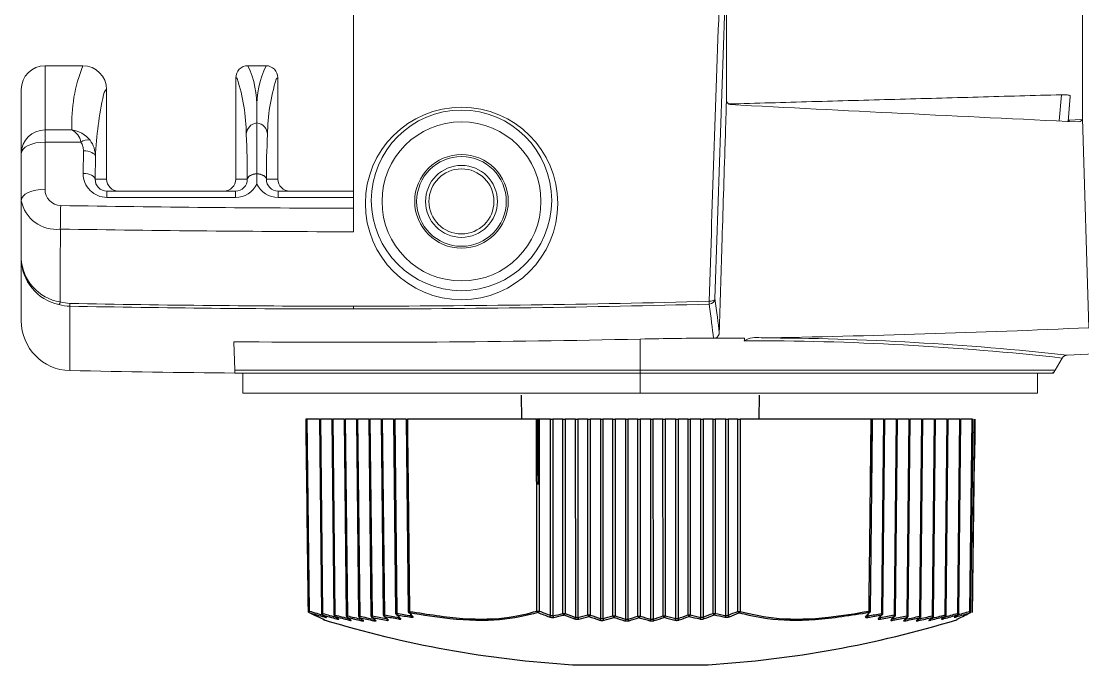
# Model space of a CAD drawing. Extents: x 9.3 to 87, y 1.1 to 68.8.
# Drawn here: x 56.185 to 58.856, y 23.04 to 24.658 of the extents above; entities that cross this region are included whole.
import ezdxf

# ---------------------------------------------------------------- set-up
doc = ezdxf.new("R2010")
doc.units = 0
doc.header["$MEASUREMENT"] = 0
doc.linetypes.add('SLD-Solid', pattern=[0])
doc.layers.add('OBJECT', color=7, linetype='CONTINUOUS')

msp = doc.modelspace()

# ---------------------------------------------------------------- linework, layer by layer
at = {"layer": 'OBJECT', "linetype": 'SLD-Solid', "lineweight": 15}
for p, q in [((57.0206, 24.7194), (57.0206, 24.1865)), ((56.2446, 24.5458), (56.3396, 24.5458)), ((56.2446, 24.5458), (56.3396, 24.5458)), ((56.2446, 24.3844), (56.2446, 24.5458)), ((56.7547, 24.5458), (56.8006, 24.5458)), ((56.7547, 24.5458), (56.8006, 24.5458)), ((56.7246, 24.2608), (56.7246, 24.5158)), ((56.7246, 24.2608), (56.7246, 24.5158)), ((56.8306, 24.5158), (56.8306, 24.2608)), ((56.8306, 24.5158), (56.8306, 24.2608)), ((56.1846, 24.4858), (56.1846, 24.3256)), ((56.3996, 24.4858), (56.3996, 24.2608)), ((56.3996, 24.4858), (56.3996, 24.2608)), ((58.7964, 24.4069), (58.8023, 24.4729)), ((58.8246, 24.4695), (58.819, 24.4059)), ((58.819, 24.4059), (58.8246, 24.4687)), ((58.8246, 24.4695), (58.8246, 24.4687)), ((58.8193, 24.4094), (58.8543, 24.4106)), ((58.8218, 24.4095), (58.8215, 24.4057)), ((58.8713, 23.8871), (58.8554, 24.4133)), ((56.2446, 24.3844), (56.2446, 24.3537)), ((56.3119, 24.3844), (56.2446, 24.3844)), ((56.2446, 24.2354), (56.2446, 24.3537)), ((56.2446, 24.3537), (56.3347, 24.3537)), ((56.1846, 24.3256), (56.1846, 24.2073)), ((56.3413, 24.3319), (56.3407, 24.2749)), ((56.3707, 24.2608), (56.3713, 24.3178)), ((56.3996, 24.2608), (56.3707, 24.2608)), ((56.7536, 24.2608), (56.7246, 24.2608)), ((56.8306, 24.2608), (56.8017, 24.2608)), ((56.7241, 24.2308), (56.4002, 24.2308)), ((56.4002, 24.2149), (56.4002, 24.2308)), ((56.7241, 24.2149), (56.7241, 24.2308)), ((57.0206, 24.2308), (56.8312, 24.2308)), ((56.8312, 24.2149), (56.8312, 24.2308)), ((56.4002, 24.2149), (56.7241, 24.2149)), ((56.8312, 24.2149), (57.0206, 24.2149)), ((57.0206, 24.1865), (57.0206, 24.17)), ((56.1846, 24.0609), (56.1846, 23.9044)), ((56.307, 23.7794), (56.307, 23.9414)), ((57.7426, 23.8587), (57.7426, 23.7803)), ((57.9275, 23.861), (58.0051, 23.861)), ((56.7199, 23.8521), (56.7224, 23.7803)), ((58.8046, 23.8109), (58.787, 23.7803)), ((56.7224, 23.7803), (57.7426, 23.7803)), ((57.7426, 23.7803), (58.787, 23.7803)), ((57.7426, 23.7803), (57.7426, 23.7728)), ((58.787, 23.7803), (58.7826, 23.7728)), ((57.7426, 23.7728), (56.7226, 23.7728)), ((56.7426, 23.7728), (56.7426, 23.7228)), ((58.774, 23.7728), (57.7426, 23.7728)), ((57.7426, 23.7728), (57.7426, 23.7228)), ((58.7426, 23.7228), (58.7426, 23.7728)), ((58.7826, 23.7728), (58.774, 23.7728)), ((56.7426, 23.7228), (57.7426, 23.7228)), ((57.7426, 23.7228), (58.7426, 23.7228))]:
    msp.add_line(p, q, dxfattribs=at)
at = {"layer": 'OBJECT'}
for p, q in [((57.4427, 23.7176), (57.4437, 23.6576)), ((58.0416, 23.6576), (58.0427, 23.7176)), ((56.9029, 23.6576), (56.9006, 23.6576)), ((56.9029, 23.6576), (56.9034, 23.6576)), ((56.9034, 23.6576), (56.9093, 23.1748)), ((56.935, 23.6576), (56.9034, 23.6576)), ((56.935, 23.6576), (56.9402, 23.1687)), ((56.935, 23.6576), (56.9378, 23.6576)), ((56.9378, 23.6576), (56.9431, 23.1687)), ((56.9661, 23.6576), (56.9378, 23.6576)), ((56.9661, 23.6576), (56.9714, 23.165)), ((56.9661, 23.6576), (56.969, 23.6576)), ((56.969, 23.6576), (56.9742, 23.165)), ((56.9972, 23.6576), (56.969, 23.6576)), ((56.9972, 23.6576), (57.0025, 23.1627)), ((56.9972, 23.6576), (57.0001, 23.6576)), ((57.0001, 23.6576), (57.0054, 23.1628)), ((57.0283, 23.6576), (57.0001, 23.6576)), ((57.0283, 23.6576), (57.0336, 23.1621)), ((57.0283, 23.6576), (57.0312, 23.6576)), ((57.0312, 23.6576), (57.0365, 23.1621)), ((57.0595, 23.6576), (57.0312, 23.6576)), ((57.0595, 23.6576), (57.0647, 23.1629)), ((57.0595, 23.6576), (57.0623, 23.6576)), ((57.0623, 23.6576), (57.0676, 23.1629)), ((57.0906, 23.6576), (57.0623, 23.6576)), ((57.0906, 23.6576), (57.0958, 23.1652)), ((57.0906, 23.6576), (57.0934, 23.6576)), ((57.0934, 23.6576), (57.0987, 23.1652)), ((57.1217, 23.6576), (57.0934, 23.6576)), ((57.1217, 23.6576), (57.1269, 23.1691)), ((57.1217, 23.6576), (57.1246, 23.6576)), ((57.1246, 23.6576), (57.1298, 23.1691)), ((57.1528, 23.6576), (57.1246, 23.6576)), ((57.153, 23.6576), (57.1584, 23.1741)), ((57.4817, 23.6576), (57.1566, 23.6576)), ((57.4817, 23.6576), (57.4827, 23.6576)), ((57.4874, 23.6576), (57.4827, 23.6576)), ((57.4874, 23.6576), (57.4878, 23.6576)), ((57.4878, 23.6576), (57.4884, 23.1748)), ((57.5169, 23.6576), (57.4878, 23.6576)), ((57.517, 23.1638), (57.5169, 23.6576)), ((57.5169, 23.6576), (57.5225, 23.6576)), ((57.5225, 23.6576), (57.5226, 23.1629)), ((57.5477, 23.6576), (57.5225, 23.6576)), ((57.5478, 23.1687), (57.5477, 23.6576)), ((57.5477, 23.6576), (57.5533, 23.6576)), ((57.5533, 23.6576), (57.5534, 23.1687)), ((57.5799, 23.6576), (57.5533, 23.6576)), ((57.58, 23.1591), (57.5799, 23.6576)), ((57.5799, 23.6576), (57.5855, 23.6576)), ((57.5855, 23.6576), (57.5856, 23.1585)), ((57.6107, 23.6576), (57.5855, 23.6576)), ((57.6108, 23.165), (57.6107, 23.6576)), ((57.6107, 23.6576), (57.6163, 23.6576)), ((57.6163, 23.6576), (57.6164, 23.165)), ((57.6429, 23.6576), (57.6163, 23.6576)), ((57.643, 23.156), (57.6429, 23.6576)), ((57.6429, 23.6576), (57.6485, 23.6576)), ((57.6485, 23.6576), (57.6486, 23.1557)), ((57.6737, 23.6576), (57.6485, 23.6576)), ((57.6738, 23.1628), (57.6737, 23.6576)), ((57.6737, 23.6576), (57.6793, 23.6576)), ((57.6793, 23.6576), (57.6794, 23.1628)), ((57.7059, 23.6576), (57.6793, 23.6576)), ((57.706, 23.1545), (57.7059, 23.6576)), ((57.7059, 23.6576), (57.7115, 23.6576)), ((57.7115, 23.6576), (57.7116, 23.1544)), ((57.7367, 23.6576), (57.7115, 23.6576)), ((57.7368, 23.1621), (57.7367, 23.6576)), ((57.7367, 23.6576), (57.7423, 23.6576)), ((57.7423, 23.6576), (57.7424, 23.1621)), ((57.7689, 23.6576), (57.7423, 23.6576)), ((57.769, 23.1544), (57.7689, 23.6576)), ((57.7689, 23.6576), (57.7745, 23.6576)), ((57.7745, 23.6576), (57.7746, 23.1546)), ((57.7997, 23.6576), (57.7745, 23.6576)), ((57.7998, 23.1629), (57.7997, 23.6576)), ((57.7997, 23.6576), (57.8053, 23.6576)), ((57.8053, 23.6576), (57.8054, 23.1629)), ((57.8319, 23.6576), (57.8053, 23.6576)), ((57.832, 23.1559), (57.8319, 23.6576)), ((57.8319, 23.6576), (57.8375, 23.6576)), ((57.8375, 23.6576), (57.8376, 23.1563)), ((57.8627, 23.6576), (57.8375, 23.6576)), ((57.8628, 23.1652), (57.8627, 23.6576)), ((57.8627, 23.6576), (57.8683, 23.6576)), ((57.8683, 23.6576), (57.8684, 23.1652)), ((57.8949, 23.6576), (57.8683, 23.6576)), ((57.895, 23.1588), (57.8949, 23.6576)), ((57.8949, 23.6576), (57.9005, 23.6576)), ((57.9005, 23.6576), (57.9006, 23.1596)), ((57.9257, 23.6576), (57.9005, 23.6576)), ((57.9258, 23.1691), (57.9257, 23.6576)), ((57.9257, 23.6576), (57.9313, 23.6576)), ((57.9313, 23.6576), (57.9314, 23.1691)), ((57.9579, 23.6576), (57.9313, 23.6576)), ((57.958, 23.1634), (57.9579, 23.6576)), ((57.9579, 23.6576), (57.9635, 23.6576)), ((57.9635, 23.6576), (57.9636, 23.1644)), ((57.9881, 23.6576), (57.9635, 23.6576)), ((57.9877, 23.1741), (57.9881, 23.6576)), ((58.3235, 23.6576), (57.9942, 23.6576)), ((58.3235, 23.6576), (58.3248, 23.6576)), ((58.3272, 23.6576), (58.3248, 23.6576)), ((58.3553, 23.6576), (58.3272, 23.6576)), ((58.3501, 23.1687), (58.3553, 23.6576)), ((58.3531, 23.1687), (58.3583, 23.6576)), ((58.3553, 23.6576), (58.3583, 23.6576)), ((58.3871, 23.6576), (58.3583, 23.6576)), ((58.382, 23.165), (58.3871, 23.6576)), ((58.385, 23.165), (58.3901, 23.6576)), ((58.3871, 23.6576), (58.3901, 23.6576)), ((58.419, 23.6576), (58.3901, 23.6576)), ((58.4138, 23.1628), (58.419, 23.6576)), ((58.4168, 23.1627), (58.422, 23.6576)), ((58.419, 23.6576), (58.422, 23.6576)), ((58.4509, 23.6576), (58.422, 23.6576)), ((58.4457, 23.1621), (58.4509, 23.6576)), ((58.4487, 23.1621), (58.4539, 23.6576)), ((58.4509, 23.6576), (58.4539, 23.6576)), ((58.4828, 23.6576), (58.4539, 23.6576)), ((58.4776, 23.1629), (58.4828, 23.6576)), ((58.4806, 23.1629), (58.4858, 23.6576)), ((58.4828, 23.6576), (58.4858, 23.6576)), ((58.5147, 23.6576), (58.4858, 23.6576)), ((58.5095, 23.1652), (58.5147, 23.6576)), ((58.5125, 23.1652), (58.5177, 23.6576)), ((58.5147, 23.6576), (58.5177, 23.6576)), ((58.5465, 23.6576), (58.5177, 23.6576)), ((58.5414, 23.1691), (58.5465, 23.6576)), ((58.5444, 23.1691), (58.5495, 23.6576)), ((58.5465, 23.6576), (58.5495, 23.6576)), ((58.5777, 23.6576), (58.5495, 23.6576)), ((58.5718, 23.1741), (58.5777, 23.6576)), ((58.5748, 23.1741), (58.5807, 23.6576)), ((58.5845, 23.6576), (58.5848, 23.6576)), ((58.322, 23.1748), (58.3261, 23.5613)), ((58.579, 23.1748), (58.5837, 23.5588)), ((56.9092, 23.1711), (56.9087, 23.1712)), ((57.165, 23.1634), (57.165, 23.1666)), ((58.3154, 23.167), (58.3154, 23.1629)), ((58.3472, 23.1618), (58.3472, 23.1585)), ((58.572, 23.1703), (58.5726, 23.1705)), ((57.1029, 23.1559), (57.1029, 23.1577)), ((57.134, 23.1588), (57.1339, 23.1614)), ((58.3791, 23.1582), (58.379, 23.1557)), ((58.4109, 23.1562), (58.4109, 23.1544)), ((57.5719, 23.0399), (57.9135, 23.0399)), ((57.5729, 23.0399), (57.9125, 23.0399))]:
    msp.add_line(p, q, dxfattribs=at)
at = {"layer": 'OBJECT', "linetype": 'SLD-Solid', "lineweight": 15, "flags": 128}
for points in [[(56.1846, 24.3256), (56.1858, 24.3311), (56.1892, 24.3363), (56.1948, 24.3412), (56.2022, 24.3455), (56.2113, 24.349), (56.2217, 24.3516), (56.2329, 24.3532), (56.2446, 24.3537)], [(56.3413, 24.3319), (56.3471, 24.3316), (56.3526, 24.3308), (56.3578, 24.3294), (56.3623, 24.3277), (56.3661, 24.3256), (56.3689, 24.3231), (56.3706, 24.3205), (56.3713, 24.3178)], [(56.3407, 24.2749), (56.3465, 24.2746), (56.3521, 24.2737), (56.3573, 24.2724), (56.3618, 24.2707), (56.3655, 24.2685), (56.3683, 24.2661), (56.3701, 24.2635), (56.3707, 24.2608)], [(56.7536, 24.2608), (56.7541, 24.2632), (56.7554, 24.2655), (56.7576, 24.2677), (56.7605, 24.2697), (56.7641, 24.2714), (56.7682, 24.2729), (56.7728, 24.2739), (56.7776, 24.2747)], [(56.7536, 24.2604), (56.7541, 24.2627), (56.7555, 24.265), (56.7576, 24.2672), (56.7605, 24.2691), (56.7641, 24.2708), (56.7682, 24.2721), (56.7728, 24.2732), (56.7776, 24.2738)], [(56.7776, 24.2747), (56.7825, 24.2739), (56.7871, 24.2729), (56.7912, 24.2714), (56.7948, 24.2697), (56.7977, 24.2677), (56.7999, 24.2655), (56.8012, 24.2632), (56.8017, 24.2608)], [(56.7776, 24.2738), (56.7825, 24.2732), (56.7871, 24.2721), (56.7912, 24.2708), (56.7947, 24.2691), (56.7977, 24.2672), (56.7998, 24.265), (56.8012, 24.2627), (56.8017, 24.2604)], [(56.1846, 24.2073), (56.1858, 24.2128), (56.1892, 24.2181), (56.1948, 24.2229), (56.2022, 24.2272), (56.2113, 24.2307), (56.2217, 24.2333), (56.2329, 24.2349), (56.2446, 24.2354)], [(57.9305, 23.9604), (57.9301, 23.959), (57.9291, 23.9577), (57.9277, 23.9565), (57.9259, 23.9555), (57.9237, 23.9546), (57.9212, 23.954), (57.9185, 23.9537), (57.9157, 23.9536)], [(56.7226, 23.7728), (56.7226, 23.773), (56.7226, 23.7737), (56.7226, 23.7748), (56.7225, 23.7763), (56.7225, 23.7781), (56.7224, 23.7803)]]:
    msp.add_lwpolyline(points, dxfattribs=at)
at = {"layer": 'OBJECT', "flags": 128}
for points in [[(57.1566, 23.6576), (57.1567, 23.6496), (57.157, 23.6176), (57.1585, 23.4896), (57.1619, 23.1741)], [(57.4824, 23.1748), (57.4824, 23.1828), (57.4824, 23.2148), (57.4822, 23.3428), (57.4817, 23.6576)], [(57.9942, 23.6576), (57.9942, 23.6496), (57.9942, 23.6176), (57.9941, 23.4896), (57.9937, 23.1741)], [(58.3183, 23.1748), (58.3184, 23.1828), (58.3187, 23.2148), (58.3201, 23.3428), (58.3235, 23.6576)], [(58.5786, 23.1748), (58.5787, 23.1828), (58.5791, 23.2148), (58.5806, 23.3428), (58.5845, 23.6576)], [(56.9421, 23.1654), (56.9425, 23.1652), (56.943, 23.165)], [(58.5427, 23.1659), (58.5422, 23.1656), (58.5416, 23.1654)], [(58.579, 23.1748), (58.579, 23.1748), (58.5789, 23.1748), (58.5786, 23.1748)], [(56.9518, 23.1595), (56.9521, 23.1593), (56.9526, 23.1591)], [(56.9828, 23.1552), (56.9833, 23.1549), (56.9838, 23.1547)], [(58.5339, 23.16), (58.5335, 23.1598), (58.5329, 23.1596)]]:
    msp.add_lwpolyline(points, dxfattribs=at)
at = {"layer": 'OBJECT', "linetype": 'SLD-Solid', "lineweight": 15}
for centre, radius in [((57.2927, 24.1996), 0.242), ((57.2926, 24.2073), 0.227), ((57.2926, 24.2048), 0.2), ((57.2926, 24.2048), 0.1177), ((57.2926, 24.2048), 0.1128), ((57.2926, 24.2048), 0.0905), ((57.2926, 24.2048), 0.0818)]:
    msp.add_circle(centre, radius, dxfattribs=at)
for centre, radius, start, end in [((379.4319, 13.3658), 321.6759, 177.97279, 178.112582), ((379.7266, 13.3389), 321.9859, 177.97181, 178.110831), ((56.2446, 24.4858), 0.06, 90, 180), ((56.2446, 24.4858), 0.06, 90, 180), ((56.7094, 24.3992), 0.3977, 158.3804, 182.1453), ((56.3396, 24.4858), 0.06, 0.0051, 90.0036), ((56.3396, 24.4858), 0.06, 0.0051, 90.0036), ((56.7546, 24.5158), 0.03, 89.9945, 179.9965), ((56.5472, 24.445), 0.2306, 357.6953, 25.9098), ((57.0081, 24.445), 0.2306, 154.0902, 182.3047), ((56.8006, 24.5158), 0.03, 0.0053, 90.0037), ((56.2996, 24.3714), 0.4513, 0.1686, 18.3598), ((57.2973, 24.3664), 0.493, 162.8316, 179.265), ((57.3326, 24.2699), 0.9626, 167.8323, 177.1478), ((57.9708, 24.4594), 0.0114, 186.7159, 260.4495), ((56.7807, 24.3724), 0.0298, 95.8286, 179.3311), ((56.7746, 24.3724), 0.0298, 0.6689, 84.1714), ((58.8456, 24.4144), 0.00983, 271.7685, 353.3563), ((56.244, 24.3249), 0.0594, 89.4218, 179.4101), ((56.305, 24.3188), 0.0659, 36.8154, 83.9458), ((56.2954, 24.3483), 0.0396, 7.8288, 65.3191), ((54.3613, 24.26), 2.3922, 0.0188, 2.7018), ((58.9836, 24.265), 2.1819, 177.169, 180.1107), ((56.3509, 24.3324), 0.0268, 75.0998, 127.259), ((56.4001, 24.2742), 0.0594, 179.3843, 270.09), ((56.4001, 24.2601), 0.0294, 178.7592, 270.1938), ((56.4296, 24.2608), 0.03, 180.0044, 270.004), ((56.4296, 24.2608), 0.03, 180.0044, 270.004), ((56.6946, 24.2608), 0.03, 269.996, 359.9956), ((56.6946, 24.2608), 0.03, 269.996, 359.9956), ((56.7242, 24.2601), 0.0294, 269.8028, 0.4754), ((56.8311, 24.2601), 0.0294, 179.5251, 270.1966), ((56.8606, 24.2608), 0.03, 180.0044, 270.004), ((56.8606, 24.2608), 0.03, 180.0044, 270.004), ((56.2852, 24.2349), 0.0406, 179.1891, 268.3279), ((56.7242, 24.2742), 0.0594, 269.9055, 334.2276), ((56.8311, 24.2742), 0.0594, 205.7724, 270.0945), ((56.273, 24.2245), 0.09, 191.0556, 276.4258), ((62.691, 24.0622), 6.4084, 178.81863, 179.3484), ((57.0317, 58.0706), 34.2988, 272.98344, 278.52454), ((57.1628, 79.4871), 55.359, 269.08946, 269.85288), ((56.3047, 24.0628), 0.1201, 180.919, 257.9328), ((56.3011, 24.0671), 0.1166, 183.0557, 261.0394), ((56.2643, 23.9574), 0.0194, 321.8626, 343.5571), ((56.6525, 23.9415), 0.3455, 178.8699, 180.0186), ((57.5971, 23.9418), 0.5765, 180.0395, 180.7322), ((59.4602, 23.9948), 1.545, 181.5291, 181.7884), ((57.9156, 23.9616), 0.015, 271.306, 355.7039), ((56.3096, 23.9044), 0.125, 180, 268.7894), ((56.3096, 23.9044), 0.125, 180, 268.7894), ((57.9255, 23.8752), 0.0158, 296.3252, 0.102), ((58.0346, 23.8024), 0.0603, 78.6356, 120.2268), ((58.0245, 16.5819), 7.2797, 83.75105, 89.8268), ((58.0154, 16.7039), 7.1507, 83.66299, 90.08937), ((58.8176, 23.8034), 0.015, 92.9816, 149.9993), ((57.0316, 58.0708), 34.299, 268.78941, 269.48379), ((57.0316, 58.0708), 34.299, 268.78941, 269.48379), ((58.774, 23.7878), 0.015, 270, 330)]:
    msp.add_arc(centre, radius, start, end, dxfattribs=at)
at = {"layer": 'OBJECT'}
for centre, radius, start, end in [((56.9104, 23.1749), 0.004, 180.6959, 244.6699), ((56.9073, 23.2891), 0.1143, 269.5564, 270.9945), ((56.9135, 23.1728), 0.00469, 155.0445, 202.3496), ((57.6305, 25.5775), 2.5122, 253.3153, 254.217), ((57.6294, 25.5773), 2.5081, 253.3152, 254.2171), ((56.9442, 23.1688), 0.004, 180.6123, 237.4396), ((56.9414, 23.2518), 0.0831, 269.1635, 271.1413), ((56.9475, 23.1668), 0.00487, 156.6381, 202.2577), ((57.1005, 23.4115), 0.2926, 237.4285, 239.6329), ((57.6176, 25.5759), 2.5036, 254.3686, 255.2069), ((57.6179, 25.5808), 2.5047, 254.3695, 255.2062), ((56.9498, 23.1615), 0.00306, 160.8989, 209.6788), ((56.9754, 23.165), 0.004, 180.6123, 234.958), ((56.9726, 23.248), 0.083, 269.1628, 271.142), ((56.9789, 23.1631), 0.00504, 158.1294, 202.1551), ((57.6043, 25.5764), 2.4924, 255.3579, 256.1948), ((57.0065, 23.1628), 0.004, 180.6123, 232.6112), ((57.0037, 23.2474), 0.0846, 269.1872, 271.1292), ((57.0103, 23.1609), 0.00522, 159.5757, 202.0856), ((57.5913, 25.5744), 2.4818, 256.3446, 257.1813), ((57.0376, 23.1621), 0.004, 180.6123, 230.3922), ((57.0348, 23.2467), 0.0846, 269.1872, 271.1292), ((57.0416, 23.1603), 0.0054, 160.9916, 202.0453), ((57.5783, 25.5723), 2.4704, 257.3308, 258.168), ((57.0687, 23.1629), 0.004, 180.6123, 228.2934), ((57.0659, 23.2445), 0.0817, 269.1522, 271.1643), ((57.3385, 23.4698), 0.4112, 228.2823, 230.0525), ((57.0729, 23.1612), 0.00558, 162.3871, 202.0351), ((57.5641, 25.5637), 2.4516, 258.3168, 259.1572), ((57.0998, 23.1653), 0.004, 180.6123, 226.3075), ((57.097, 23.2483), 0.0831, 269.1635, 271.1413), ((57.4067, 23.4903), 0.4497, 226.2979, 227.9701), ((57.0995, 23.165), 0.00355, 226.4503, 259.8751), ((57.1042, 23.1636), 0.00576, 163.7374, 202.065), ((57.5535, 25.5742), 2.4516, 259.3078, 260.1453), ((57.1309, 23.1692), 0.004, 180.6123, 224.4268), ((57.1281, 23.2537), 0.0846, 269.1872, 271.1292), ((57.4778, 23.5128), 0.4911, 224.4164, 225.9989), ((57.1306, 23.1688), 0.00353, 224.5485, 260.9992), ((57.1355, 23.1676), 0.00595, 165.0715, 202.1066), ((57.5395, 25.5656), 2.4313, 260.2981, 261.14), ((57.4832, 23.5114), 0.4944, 224.4203, 225.9944), ((57.5399, 25.5629), 2.4324, 260.2977, 261.1404), ((57.1624, 23.1741), 0.004, 180.637, 222.7083), ((57.1598, 23.3029), 0.1288, 269.3682, 270.9448), ((57.5619, 23.5464), 0.549, 222.7091, 223.2679), ((57.162, 23.1738), 0.00352, 222.9172, 262.0646), ((57.1757, 23.1708), 0.0141, 166.3389, 181.7462), ((57.5556, 23.5339), 0.5361, 222.6976, 224.1319), ((57.1708, 23.1619), 0.00599, 165.9174, 202.8101), ((57.4868, 23.1752), 0.00444, 185.1665, 249.8225), ((57.4854, 23.4091), 0.2343, 269.2637, 270.7363), ((57.4837, 23.1755), 0.00473, 289.0933, 351.3975), ((58.0583, 24.611), 1.5497, 248.2997, 249.4331), ((58.0605, 24.6123), 1.5471, 248.2994, 249.4331), ((57.5123, 23.1644), 0.00468, 289.2977, 352.1917), ((57.2293, 24.4794), 1.3488, 282.5568, 283.656), ((57.5271, 23.1631), 0.00449, 183.3032, 244.2367), ((57.2318, 24.4763), 1.3495, 282.5561, 283.6563), ((57.5506, 23.4441), 0.2754, 269.4171, 270.5829), ((57.5523, 23.1691), 0.00453, 183.9939, 244.436), ((57.5487, 23.1694), 0.0047, 290.1897, 352.1678), ((58.0829, 24.5988), 1.5295, 249.6239, 250.6845), ((58.0863, 24.6037), 1.5308, 249.6253, 250.6835), ((57.2578, 24.4869), 1.3682, 283.8596, 284.9492), ((57.6136, 23.4404), 0.2754, 269.4171, 270.5829), ((57.6153, 23.1654), 0.00456, 184.6441, 245.5908), ((57.6117, 23.1656), 0.00468, 291.2893, 352.8623), ((58.1113, 24.5921), 1.5105, 250.8759, 251.9401), ((57.2876, 24.4891), 1.3814, 285.1496, 286.2353), ((57.6766, 23.4362), 0.2734, 269.4129, 270.5871), ((57.6783, 23.1632), 0.00458, 185.3031, 246.7379), ((57.6748, 23.1633), 0.00466, 292.3956, 353.5667), ((58.137, 24.5822), 1.4914, 252.1316, 253.2018), ((57.3164, 24.4944), 1.3971, 286.4315, 287.512), ((57.7396, 23.4355), 0.2735, 269.4129, 270.5871), ((57.7414, 23.1625), 0.0046, 185.9609, 247.867), ((57.7378, 23.1625), 0.00463, 293.5204, 354.2581), ((58.1632, 24.5731), 1.4725, 253.3933, 254.4701), ((57.3438, 24.5038), 1.4164, 287.707, 288.7803), ((57.8026, 23.4313), 0.2684, 269.4019, 270.5981), ((57.8044, 23.1634), 0.00462, 186.6262, 248.9809), ((57.8008, 23.1633), 0.00461, 294.6526, 354.9506), ((58.1894, 24.5628), 1.4516, 254.6615, 255.7471), ((57.3707, 24.5143), 1.436, 288.9746, 290.0413), ((57.8656, 23.4407), 0.2755, 269.4172, 270.5828), ((57.8674, 23.1658), 0.00465, 187.2968, 250.0933), ((57.8638, 23.1656), 0.00459, 295.8029, 355.6308), ((58.2184, 24.5629), 1.4409, 255.9415, 257.029), ((57.3954, 24.5297), 1.4603, 290.2384, 291.2958), ((57.3974, 24.5289), 1.4635, 290.2389, 291.2956), ((57.9286, 23.4426), 0.2735, 269.4129, 270.5871), ((57.9304, 23.1698), 0.00467, 187.9711, 251.183), ((57.9268, 23.1694), 0.00456, 296.9681, 356.3223), ((58.2435, 24.5531), 1.4229, 257.2267, 258.3238), ((58.2459, 24.5565), 1.4226, 257.2276, 258.3234), ((57.9535, 23.1636), 0.00451, 297.1949, 357.0373), ((57.4203, 24.5439), 1.4826, 291.4949, 292.4992), ((57.9682, 23.165), 0.00465, 187.9484, 252.0837), ((57.4237, 24.5395), 1.482, 291.4946, 292.5008), ((57.9907, 23.4102), 0.2361, 269.2646, 270.7354), ((57.9923, 23.1748), 0.00469, 188.6324, 252.2476), ((57.9893, 23.1745), 0.00445, 290.8199, 354.9379), ((57.9285, 23.4923), 0.5056, 318.8999, 320.542), ((57.9411, 23.4879), 0.493, 318.8884, 319.8209), ((57.9199, 25.6087), 2.4812, 279.1657, 279.9815), ((58.309, 23.1613), 0.00658, 340.6742, 14.105), ((57.9202, 25.6116), 2.4804, 279.1663, 279.9811), ((58.3012, 23.1708), 0.0176, 0.9625, 13.3688), ((58.3204, 23.3039), 0.1291, 269.0551, 270.6672), ((58.3183, 23.1746), 0.00359, 278.2411, 320.2511), ((58.3179, 23.1749), 0.004, 320.5287, 359.3784), ((58.0094, 23.4651), 0.454, 316.9777, 318.6152), ((58.0116, 23.4696), 0.4551, 316.9813, 318.6125), ((57.908, 25.6164), 2.4968, 280.1321, 280.9442), ((58.3438, 23.1671), 0.00654, 341.38, 14.9256), ((58.3494, 23.1685), 0.0036, 279.2972, 318.4129), ((58.3519, 23.2923), 0.1236, 269.1716, 270.5586), ((58.3491, 23.1688), 0.004, 318.6015, 359.3988), ((58.0863, 23.4465), 0.4104, 314.9349, 316.6769), ((57.8969, 25.6144), 2.5055, 281.0939, 281.906), ((58.3759, 23.1632), 0.00634, 341.5019, 16.222), ((58.3813, 23.1648), 0.00362, 280.3564, 316.5278), ((58.3838, 23.2885), 0.1236, 269.1716, 270.5586), ((58.381, 23.165), 0.004, 316.6657, 359.3988), ((58.1572, 23.4257), 0.3694, 312.7507, 314.6144), ((57.8869, 25.6083), 2.5093, 282.0534, 282.8673), ((58.408, 23.1609), 0.00613, 341.6081, 17.5301), ((58.4156, 23.2842), 0.1214, 269.1595, 270.5708), ((58.4128, 23.1628), 0.004, 314.6007, 359.3988), ((57.8746, 25.6127), 2.5229, 283.0142, 283.827), ((58.4401, 23.1601), 0.00593, 341.6663, 18.8844), ((58.4475, 23.2835), 0.1214, 269.1595, 270.5708), ((58.4447, 23.1621), 0.004, 312.3955, 359.3988), ((57.8626, 25.6159), 2.5346, 283.9748, 284.7874), ((58.4722, 23.1609), 0.00573, 341.712, 20.2513), ((58.4794, 23.28), 0.1171, 269.1334, 270.5969), ((58.4766, 23.1629), 0.004, 310.0382, 359.3988), ((57.8499, 25.621), 2.5475, 284.9381, 285.7502), ((57.8484, 25.6231), 2.5536, 284.9385, 285.75), ((58.5044, 23.1632), 0.00554, 341.7239, 21.6547), ((58.5113, 23.2888), 0.1236, 269.1716, 270.5586), ((58.5087, 23.165), 0.00368, 284.5435, 307.4672), ((58.5085, 23.1653), 0.004, 307.5172, 359.3988), ((58.401, 23.3674), 0.2462, 302.4117, 304.8369), ((57.8367, 25.6277), 2.5613, 285.9032, 286.6794), ((57.8374, 25.6219), 2.5593, 285.903, 286.681), ((58.5355, 23.1621), 0.00356, 335.2166, 22.1013), ((58.5365, 23.167), 0.00535, 341.7126, 23.0852), ((58.5432, 23.2905), 0.1214, 269.1593, 270.5709), ((58.5404, 23.1692), 0.004, 304.8209, 359.3988), ((58.5671, 23.172), 0.00516, 341.6415, 24.519), ((58.5737, 23.2513), 0.0772, 268.6379, 270.8564), ((58.5708, 23.1741), 0.004, 296.0201, 359.3089), ((58.575, 23.1749), 0.004, 295.3301, 359.3041), ((58.5751, 23.1744), 0.00356, 296.941, 6.6104), ((57.7427, 25.7725), 2.7379, 253.0889, 266.4243), ((56.9751, 23.1647), 0.00358, 234.8785, 255.6911), ((57.1571, 23.4218), 0.3183, 234.9479, 237.034), ((57.6061, 25.5795), 2.4995, 255.3582, 256.1939), ((56.9816, 23.1571), 0.00365, 157.8429, 208.1804), ((57.0063, 23.1625), 0.0036, 232.667, 256.6556), ((57.2162, 23.4346), 0.347, 232.6023, 234.5748), ((57.593, 25.5777), 2.4891, 256.3449, 257.1805), ((57.0159, 23.1554), 0.00359, 234.1128, 256.6727), ((57.0374, 23.1618), 0.00359, 230.4784, 257.7004), ((57.278, 23.45), 0.3786, 230.3846, 232.2494), ((57.5799, 25.5752), 2.4773, 257.3316, 258.1677), ((57.0456, 23.1527), 0.00526, 160.4402, 202.7735), ((57.047, 23.1541), 0.00358, 231.6186, 257.7128), ((57.0684, 23.1626), 0.00357, 228.389, 258.7943), ((57.3421, 23.4669), 0.4123, 228.2831, 230.051), ((57.5654, 25.5657), 2.4575, 258.3176, 259.1572), ((57.0769, 23.1527), 0.00544, 161.8657, 202.7279), ((57.0781, 23.1543), 0.00358, 229.3833, 258.7551), ((57.4098, 23.4868), 0.45, 226.2961, 227.9693), ((57.5524, 25.5631), 2.444, 259.3058, 260.1471), ((57.1092, 23.156), 0.00356, 227.2732, 259.8453), ((57.1396, 23.1573), 0.00581, 164.5913, 202.753), ((57.1402, 23.1593), 0.00354, 225.3436, 260.9083), ((57.1713, 23.1641), 0.00354, 223.5172, 261.9644), ((57.5754, 23.1597), 0.00466, 290.3863, 352.896), ((57.5901, 23.1588), 0.00451, 183.9616, 245.3932), ((57.2611, 24.4806), 1.3656, 283.8577, 284.951), ((58.1095, 24.5919), 1.5142, 250.8763, 251.9394), ((57.6384, 23.1566), 0.00463, 291.4839, 353.6002), ((57.6531, 23.156), 0.00453, 184.6213, 246.5429), ((57.2898, 24.4872), 1.3834, 285.1495, 286.2352), ((58.1351, 24.5814), 1.4945, 252.1317, 253.2012), ((57.7014, 23.1549), 0.00461, 292.6099, 354.2877), ((57.7161, 23.1548), 0.00456, 185.2779, 247.6758), ((57.3171, 24.4975), 1.4043, 286.4334, 287.5099), ((58.1618, 24.5737), 1.4771, 253.3944, 254.4694), ((57.7644, 23.1548), 0.00459, 293.7396, 354.9734), ((57.7791, 23.1551), 0.00458, 185.9365, 248.7986), ((57.3459, 24.5026), 1.4191, 287.7071, 288.78), ((58.1879, 24.5634), 1.4561, 254.6631, 255.7469), ((57.8274, 23.1562), 0.00456, 294.8686, 355.6688), ((57.8422, 23.1568), 0.0046, 186.606, 249.9039), ((57.3732, 24.5118), 1.4374, 288.9745, 290.0418), ((58.2152, 24.5567), 1.4383, 255.9397, 257.0308), ((57.8904, 23.1591), 0.00454, 296.0249, 356.3517), ((57.9052, 23.1602), 0.00463, 187.2797, 250.9954), ((57.7427, 25.7725), 2.7379, 273.5757, 286.9098), ((58.3089, 23.1636), 0.0036, 278.3078, 319.5453), ((58.3407, 23.1589), 0.00362, 279.3615, 317.2633), ((57.908, 25.6119), 2.4961, 280.1312, 280.9448), ((58.341, 23.1568), 0.00637, 340.7915, 15.3958), ((58.0825, 23.4436), 0.4116, 314.937, 316.6763), ((58.3725, 23.1558), 0.00363, 280.4081, 315.6568), ((57.8966, 25.6119), 2.5069, 281.0933, 281.9062), ((58.1526, 23.4238), 0.372, 312.7566, 314.6103), ((58.4044, 23.1542), 0.00365, 281.4766, 313.3353), ((57.8841, 25.6171), 2.5221, 282.0548, 282.8657), ((58.4052, 23.1525), 0.00597, 340.9683, 18.0487), ((58.4131, 23.1625), 0.00363, 281.3941, 314.5254), ((58.2203, 23.405), 0.3342, 310.4206, 312.4085), ((58.4362, 23.1542), 0.00366, 282.5101, 310.6959), ((57.8733, 25.6146), 2.5288, 283.0145, 283.8265), ((58.4373, 23.1527), 0.00577, 341.0083, 19.4168), ((58.4449, 23.1618), 0.00365, 282.4648, 312.3198), ((58.284, 23.3894), 0.3009, 307.9247, 310.0533), ((58.4681, 23.1556), 0.00367, 283.5209, 308.4714), ((57.8629, 25.6114), 2.5338, 283.9743, 284.7883), ((58.4695, 23.1543), 0.00557, 341.0199, 20.8056), ((58.4768, 23.1627), 0.00367, 283.508, 309.9802), ((58.3444, 23.3765), 0.2711, 305.2564, 307.536), ((58.5, 23.1586), 0.00368, 284.5467, 305.6914), ((58.5019, 23.1575), 0.00509, 340.6186, 20.3157), ((57.5729, 23.0549), 0.015, 266.4243, 270), ((57.9125, 23.0549), 0.015, 270, 273.5757)]:
    msp.add_arc(centre, radius, start, end, dxfattribs=at)
at = {"layer": 'OBJECT', "linetype": 'SLD-Solid', "lineweight": 15}
for centre, major_axis, ratio, start_param, end_param in [((56.7247, 16.5458), (0, 7.97), 0.017455, 6.259706, 6.283251), ((56.8306, 16.5458), (0, 7.97), 0.017455, 6.28312, 6.314178), ((56.3996, 16.5458), (0, 7.94), 0.017455, 6.283053, 6.340406), ((92.5264, 28.0208), (44.0055, 1.9284), 0.075723, 3.805898, 3.837462)]:
    msp.add_ellipse(centre, major_axis=major_axis, ratio=ratio, start_param=start_param, end_param=end_param, dxfattribs=at)
for points, knots in [([(58.8553, 26.1178), (58.8554, 26.0202), (58.8553, 25.9248), (58.8552, 25.7859), (58.8552, 25.7403), (58.8552, 25.6507), (58.8552, 25.6067), (58.8551, 25.4772), (58.8551, 25.3941), (58.8551, 25.2742), (58.8551, 25.2351), (58.8551, 25.1589), (58.8551, 25.1218), (58.8551, 25.0131), (58.8552, 24.9445), (58.8552, 24.8148), (58.8552, 24.7543), (58.8553, 24.586), (58.8554, 24.4909), (58.8554, 24.4133)], [0, 0, 0, 0, 0.125, 0.125, 0.1875, 0.1875, 0.25, 0.25, 0.375, 0.375, 0.4375, 0.4375, 0.5, 0.5, 0.625, 0.625, 0.75, 0.75, 1, 1, 1, 1]), ([(57.9595, 24.458), (57.9595, 24.4966), (57.9595, 24.539), (57.9595, 24.6311), (57.9595, 24.6809), (57.9596, 24.7872), (57.9596, 24.8438), (57.9597, 24.964), (57.9597, 25.0276), (57.9597, 25.1609), (57.9597, 25.2308), (57.9597, 25.3764), (57.9597, 25.4519), (57.9597, 25.6083), (57.9596, 25.6892), (57.9596, 25.8145), (57.9596, 25.8569), (57.9595, 25.9428), (57.9595, 25.9863), (57.9595, 26.0303)], [0, 0, 0, 0, 0.125, 0.125, 0.25, 0.25, 0.375, 0.375, 0.5, 0.5, 0.625, 0.625, 0.75, 0.75, 0.875, 0.875, 0.9375, 0.9375, 1, 1, 1, 1]), ([(58.8023, 24.4729), (58.8049, 24.473), (58.8101, 24.473), (58.8169, 24.4725), (58.8219, 24.4715), (58.8243, 24.4704), (58.8245, 24.4697), (58.8246, 24.4695)], [0, 0, 0, 0, 0.221451, 0.442942, 0.66337, 0.88227, 1, 1, 1, 1]), ([(57.9413, 23.8752), (57.9435, 23.9478), (57.9458, 24.0203), (57.948, 24.0929), (57.9507, 24.1791), (57.9534, 24.2652), (57.9561, 24.3513), (57.9568, 24.3729), (57.9575, 24.3944), (57.9581, 24.4159), (57.9585, 24.4267), (57.9588, 24.4375), (57.9591, 24.4482), (57.9592, 24.4509), (57.9593, 24.4536), (57.9594, 24.4563), (57.9594, 24.4569), (57.9594, 24.4574), (57.9595, 24.458)], [0.02387482, 0.02387482, 0.02387482, 0.02387482, 0.03024555, 0.03024555, 0.03024555, 0.03780694, 0.03780694, 0.03780694, 0.03969728, 0.03969728, 0.03969728, 0.04064246, 0.04064246, 0.04064246, 0.04087875, 0.04087875, 0.04087875, 0.04092889, 0.04092889, 0.04092889, 0.04092889]), ([(56.7776, 24.2747), (56.7776, 24.2911), (56.7776, 24.3063), (56.7776, 24.3344), (56.7776, 24.347), (56.7776, 24.3688), (56.7776, 24.3782), (56.7776, 24.393), (56.7776, 24.3985), (56.7776, 24.402)], [0, 0, 0, 0, 0.25, 0.25, 0.5, 0.5, 0.75, 0.75, 1, 1, 1, 1]), ([(56.3347, 24.3537), (56.337, 24.3505), (56.3386, 24.3469), (56.3408, 24.3395), (56.3413, 24.3357), (56.3413, 24.3319)], [0, 0, 0, 0, 0.5, 0.5, 1, 1, 1, 1]), ([(56.3713, 24.3178), (56.3713, 24.3251), (56.3702, 24.3322), (56.3656, 24.346), (56.3622, 24.3525), (56.3578, 24.3583)], [0, 0, 0, 0, 0.5, 0.5, 1, 1, 1, 1]), ([(56.1846, 24.2073), (56.1846, 24.1751), (56.1846, 24.1429), (56.1846, 24.1108), (56.1846, 24.0942), (56.1846, 24.0775), (56.1846, 24.0609)], [0.001774252, 0.001774252, 0.001774252, 0.001774252, 0.004640259, 0.004640259, 0.004640259, 0.00612036, 0.00612036, 0.00612036, 0.00612036]), ([(56.2829, 23.9519), (56.283, 24.0061), (56.283, 24.0602), (56.2831, 24.1143), (56.2831, 24.1212), (56.2831, 24.1282), (56.2831, 24.1351)], [0.000259417, 0.000259417, 0.000259417, 0.000259417, 0.00508, 0.00508, 0.00508, 0.005698078, 0.005698078, 0.005698078, 0.005698078]), ([(57.9267, 23.861), (57.8963, 23.8609), (57.8657, 23.8607), (57.8044, 23.8599), (57.7736, 23.8594), (57.7426, 23.8587)], [0, 0, 0, 0, 0.5, 0.5, 1, 1, 1, 1]), ([(58.0051, 23.861), (58.0051, 23.861), (58.0051, 23.8609), (58.0051, 23.8609), (58.0048, 23.8588), (58.0045, 23.8567), (58.0042, 23.8546)], [0, 0, 0, 0, 0.0000048399, 0.0000048399, 0.0000048399, 0.0001904321, 0.0001904321, 0.0001904321, 0.0001904321])]:
    msp.add_open_spline(points, degree=3, knots=knots, dxfattribs=at)
for points, degree in [([(58.8023, 24.4729), (57.9647, 24.4497)], 1), ([(56.7776, 24.402), (56.7776, 24.4141), (56.7776, 24.4253), (56.7776, 24.4357)], 3), ([(56.7536, 24.2608), (56.7536, 24.2606), (56.7536, 24.2605), (56.7536, 24.2604)], 3), ([(56.7776, 24.2738), (56.7776, 24.2741), (56.7776, 24.2744), (56.7776, 24.2747)], 3), ([(56.7776, 24.2484), (56.7776, 24.257), (56.7776, 24.2653), (56.7776, 24.2738)], 3), ([(56.8017, 24.2604), (56.8017, 24.2605), (56.8017, 24.2606), (56.8017, 24.2608)], 3), ([(57.0206, 24.1874), (56.7751, 24.188), (56.5295, 24.1904), (56.284, 24.1943)], 3), ([(57.0206, 24.1283), (57.0206, 24.1422), (57.0206, 24.1561), (57.0206, 24.17)], 3), ([(56.307, 23.9414), (56.2977, 23.9416), (56.2885, 23.943), (56.2796, 23.9454)], 3), ([(56.2829, 23.9519), (56.2908, 23.9497), (56.2988, 23.9485), (56.3071, 23.9483)], 3), ([(57.0207, 23.9344), (56.7828, 23.9343), (56.5449, 23.9366), (56.307, 23.9414)], 3), ([(56.3071, 23.9483), (56.5449, 23.9436), (56.7828, 23.9413), (57.0206, 23.9414)], 3), ([(57.0206, 23.9414), (57.319, 23.9416), (57.6174, 23.9456), (57.9157, 23.9536)], 3), ([(57.9159, 23.9466), (57.6176, 23.9386), (57.3191, 23.9346), (57.0207, 23.9344)], 3), ([(57.9267, 23.861), (57.9241, 23.8843), (57.9205, 23.9129), (57.9159, 23.9466)], 3), ([(57.9305, 23.9604), (57.9351, 23.9268), (57.9386, 23.8984), (57.9413, 23.8752)], 3), ([(58.8713, 23.8871), (58.5959, 23.8748), (58.321, 23.8663), (58.0465, 23.8616)], 3), ([(57.7426, 23.8587), (57.4011, 23.8509), (57.0602, 23.8487), (56.7199, 23.8521)], 3), ([(57.9275, 23.861), (57.9272, 23.861), (57.9269, 23.861), (57.9267, 23.861)], 3), ([(58.8168, 23.8183), (58.8168, 23.8183), (58.8168, 23.8183), (58.8168, 23.8183)], 3)]:
    msp.add_open_spline(points, degree=degree, dxfattribs=at)
at = {"layer": 'OBJECT'}
for points, knots in [([(56.9006, 23.6576), (56.9006, 23.6549), (56.9007, 23.6416), (56.9011, 23.6076), (56.9017, 23.5659), (56.9022, 23.5297), (56.9025, 23.5116), (56.9027, 23.5025), (56.9028, 23.498), (56.9029, 23.4959), (56.9029, 23.4949), (56.903, 23.4944), (56.903, 23.4941), (56.903, 23.4939), (56.903, 23.4938), (56.903, 23.4937), (56.903, 23.4936), (56.903, 23.4936), (56.903, 23.4935), (56.9031, 23.4935), (56.9031, 23.4935), (56.9031, 23.4935), (56.9031, 23.4935), (56.9031, 23.4935), (56.9031, 23.4935), (56.9031, 23.4935), (56.9031, 23.4936), (56.9031, 23.4939), (56.9032, 23.4952), (56.9033, 23.5005), (56.9034, 23.5214), (56.9032, 23.5748), (56.9031, 23.6242), (56.9029, 23.6576), (56.9029, 23.6576)], [0, 0, 0, 0, 0.024365, 0.121825, 0.310977, 0.405464, 0.452691, 0.476305, 0.488116, 0.494026, 0.495988, 0.497304, 0.498186, 0.498779, 0.499177, 0.499446, 0.499627, 0.49975, 0.499835, 0.499915, 0.499955, 0.499985, 0.500005, 0.500025, 0.50005, 0.50009, 0.500216, 0.500792, 0.503078, 0.512204, 0.548696, 0.694651, 0.999856, 1, 1, 1, 1]), ([(57.153, 23.6576), (57.153, 23.6576), (57.153, 23.6576), (57.1533, 23.6576), (57.154, 23.6576), (57.1551, 23.6576), (57.156, 23.6576), (57.1565, 23.6576), (57.1566, 23.6576)], [0, 0, 0, 0, 0.044803, 0.275165, 0.505492, 0.735857, 0.966213, 1, 1, 1, 1]), ([(57.4827, 23.6576), (57.4827, 23.6549), (57.4828, 23.6416), (57.4831, 23.6076), (57.4835, 23.5659), (57.484, 23.5297), (57.4844, 23.5116), (57.4846, 23.5025), (57.4848, 23.498), (57.4849, 23.4959), (57.485, 23.4949), (57.485, 23.4944), (57.4851, 23.4941), (57.4851, 23.4939), (57.4851, 23.4938), (57.4851, 23.4937), (57.4852, 23.4936), (57.4852, 23.4936), (57.4852, 23.4935), (57.4852, 23.4935), (57.4852, 23.4935), (57.4852, 23.4935), (57.4852, 23.4935), (57.4852, 23.4935), (57.4852, 23.4935), (57.4853, 23.4935), (57.4853, 23.4936), (57.4854, 23.4939), (57.4855, 23.4952), (57.4858, 23.5005), (57.4863, 23.5214), (57.4869, 23.5748), (57.4871, 23.6242), (57.4874, 23.6576), (57.4874, 23.6576)], [0, 0, 0, 0, 0.024365, 0.121825, 0.310977, 0.405464, 0.452691, 0.476305, 0.488116, 0.494026, 0.495988, 0.497304, 0.498186, 0.498779, 0.499177, 0.499446, 0.499627, 0.49975, 0.499835, 0.499915, 0.499954, 0.499985, 0.500005, 0.500026, 0.50005, 0.50009, 0.500216, 0.500792, 0.503078, 0.512204, 0.548696, 0.694651, 0.999856, 1, 1, 1, 1]), ([(57.9881, 23.6576), (57.9885, 23.6576), (57.9892, 23.6576), (57.9905, 23.6576), (57.9919, 23.6576), (57.9932, 23.6576), (57.9939, 23.6576), (57.9942, 23.6576), (57.9942, 23.6576)], [0, 0, 0, 0, 0.194353, 0.388637, 0.582959, 0.777275, 0.971532, 1, 1, 1, 1]), ([(58.3248, 23.6576), (58.3248, 23.6549), (58.3247, 23.6416), (58.3246, 23.6076), (58.3245, 23.5659), (58.3245, 23.5297), (58.3246, 23.5116), (58.3246, 23.5025), (58.3247, 23.498), (58.3247, 23.4959), (58.3248, 23.4949), (58.3248, 23.4944), (58.3248, 23.4941), (58.3248, 23.4939), (58.3248, 23.4938), (58.3248, 23.4937), (58.3248, 23.4936), (58.3248, 23.4936), (58.3248, 23.4935), (58.3248, 23.4935), (58.3248, 23.4935), (58.3249, 23.4935), (58.3249, 23.4935), (58.3249, 23.4935), (58.3249, 23.4935), (58.3249, 23.4935), (58.3249, 23.4936), (58.3249, 23.4939), (58.325, 23.4952), (58.3252, 23.5005), (58.3256, 23.5214), (58.3263, 23.5748), (58.3268, 23.6242), (58.3272, 23.6576), (58.3272, 23.6576)], [0, 0, 0, 0, 0.024365, 0.121825, 0.310977, 0.405464, 0.452691, 0.476304, 0.488116, 0.494026, 0.495988, 0.497304, 0.498186, 0.498779, 0.499177, 0.499445, 0.499627, 0.49975, 0.499835, 0.499915, 0.499955, 0.499985, 0.500004, 0.500025, 0.50005, 0.50009, 0.500216, 0.500792, 0.503078, 0.512204, 0.548696, 0.694651, 0.999856, 1, 1, 1, 1]), ([(58.5777, 23.6576), (58.5781, 23.6576), (58.579, 23.6576), (58.5799, 23.6576), (58.5806, 23.6576), (58.5806, 23.6576), (58.5807, 23.6576)], [0, 0, 0, 0, 0.255763, 0.511554, 0.767347, 1, 1, 1, 1]), ([(58.5848, 23.6576), (58.5848, 23.6549), (58.5846, 23.6416), (58.5843, 23.6087), (58.5839, 23.5784), (58.5836, 23.5588)], [0, 0, 0, 0, 0.08095, 0.404751, 1, 1, 1, 1]), ([(56.9018, 23.5582), (56.9019, 23.5472), (56.9035, 23.4195), (56.905, 23.2917), (56.9064, 23.1748)], [0, 0, 0, 0, 0.08544, 1, 1, 1, 1]), ([(56.9092, 23.1711), (56.9274, 23.1625), (56.9519, 23.151), (56.9477, 23.1532), (56.9466, 23.1538)], [0, 0, 0, 0, 0.741203, 1, 1, 1, 1]), ([(57.4853, 23.1711), (57.455, 23.1636), (57.3943, 23.1488), (57.2761, 23.1512), (57.1959, 23.1646), (57.1615, 23.1703)], [0, 0, 0, 0, 0.363639, 0.727621, 1, 1, 1, 1]), ([(57.1619, 23.1741), (57.2073, 23.1669), (57.2981, 23.1524), (57.4095, 23.1553), (57.4605, 23.1689), (57.4824, 23.1748)], [0, 0, 0, 0, 0.362853, 0.726038, 1, 1, 1, 1]), ([(57.1679, 23.1636), (57.1678, 23.1635), (57.1676, 23.1632), (57.1669, 23.163), (57.1659, 23.1631), (57.1653, 23.1633), (57.165, 23.1634)], [0, 0, 0, 0, 0.296446, 0.569042, 0.807109, 1, 1, 1, 1]), ([(57.5226, 23.1629), (57.5223, 23.1628), (57.5217, 23.1626), (57.5206, 23.1625), (57.5194, 23.1627), (57.5183, 23.163), (57.5175, 23.1634), (57.5171, 23.1637), (57.517, 23.1638)], [0, 0, 0, 0, 0.183808, 0.36808, 0.543553, 0.722018, 0.919928, 1, 1, 1, 1]), ([(57.9636, 23.1644), (57.9632, 23.1641), (57.9625, 23.1636), (57.9611, 23.1632), (57.9598, 23.163), (57.9587, 23.1631), (57.9582, 23.1633), (57.958, 23.1634)], [0, 0, 0, 0, 0.236073, 0.473522, 0.677486, 0.855654, 1, 1, 1, 1]), ([(58.3188, 23.1711), (58.2727, 23.1636), (58.1804, 23.1488), (58.0663, 23.1512), (58.0135, 23.1646), (57.9909, 23.1703)], [0, 0, 0, 0, 0.3636389, 0.72762, 1, 1, 1, 1]), ([(57.9937, 23.1741), (58.0245, 23.1669), (58.0859, 23.1524), (58.2043, 23.1553), (58.284, 23.1689), (58.3183, 23.1748)], [0, 0, 0, 0, 0.3628523, 0.7260375, 1, 1, 1, 1]), ([(58.3154, 23.1629), (58.315, 23.1628), (58.3143, 23.1626), (58.3133, 23.1625), (58.3127, 23.1627), (58.3124, 23.1629), (58.3124, 23.1632), (58.3124, 23.1633)], [0, 0, 0, 0, 0.219631, 0.439894, 0.649614, 0.862919, 1, 1, 1, 1]), ([(58.5388, 23.1538), (58.5378, 23.1534), (58.5356, 23.1526), (58.5594, 23.1641), (58.572, 23.1703)], [0, 0, 0, 0, 0.465233, 1, 1, 1, 1]), ([(56.9472, 23.16), (56.948, 23.1598), (56.9497, 23.1593), (56.9516, 23.1589), (56.9528, 23.1587), (56.953, 23.1588), (56.9528, 23.159), (56.9526, 23.1591)], [0, 0, 0, 0, 0.220303, 0.440931, 0.653572, 0.859043, 1, 1, 1, 1]), ([(56.9518, 23.1595), (56.9517, 23.1595), (56.9517, 23.1595), (56.9515, 23.1597), (56.9512, 23.1599), (56.9511, 23.16), (56.9511, 23.16)], [0, 0, 0, 0, 0.257591, 0.588543, 0.988638, 1, 1, 1, 1]), ([(56.9784, 23.1554), (56.9792, 23.1551), (56.9809, 23.1547), (56.9828, 23.1544), (56.984, 23.1543), (56.9843, 23.1544), (56.984, 23.1546), (56.9838, 23.1547)], [0, 0, 0, 0, 0.218108, 0.436516, 0.647667, 0.853082, 1, 1, 1, 1]), ([(57.0096, 23.1522), (57.0104, 23.1521), (57.0121, 23.1517), (57.014, 23.1514), (57.0151, 23.1513), (57.0155, 23.1515), (57.0152, 23.1518), (57.015, 23.1519)], [0, 0, 0, 0, 0.215975, 0.432241, 0.642002, 0.847458, 1, 1, 1, 1]), ([(57.0408, 23.1507), (57.0416, 23.1505), (57.0432, 23.1501), (57.0451, 23.1499), (57.0463, 23.1499), (57.0466, 23.1502), (57.0463, 23.1504), (57.0462, 23.1506)], [0, 0, 0, 0, 0.21395, 0.428144, 0.636618, 0.842155, 1, 1, 1, 1]), ([(57.0739, 23.1538), (57.0738, 23.1538), (57.0736, 23.1538), (57.0729, 23.154), (57.0722, 23.1542), (57.0718, 23.1544), (57.0718, 23.1544)], [0, 0, 0, 0, 0.104849, 0.518131, 0.94722, 1, 1, 1, 1]), ([(57.0719, 23.1506), (57.0727, 23.1504), (57.0744, 23.1501), (57.0763, 23.15), (57.0774, 23.15), (57.0778, 23.1503), (57.0775, 23.1506), (57.0774, 23.1508)], [0, 0, 0, 0, 0.211963, 0.424178, 0.631435, 0.837177, 1, 1, 1, 1]), ([(57.1054, 23.1554), (57.1052, 23.1554), (57.1048, 23.1553), (57.1039, 23.1555), (57.1032, 23.1557), (57.1029, 23.1559)], [0, 0, 0, 0, 0.334691, 0.659094, 1, 1, 1, 1]), ([(57.1031, 23.1521), (57.1039, 23.1519), (57.1055, 23.1516), (57.1074, 23.1515), (57.1086, 23.1517), (57.109, 23.152), (57.1087, 23.1524), (57.1085, 23.1525)], [0, 0, 0, 0, 0.210084, 0.420345, 0.626496, 0.832526, 1, 1, 1, 1]), ([(57.1367, 23.1588), (57.1366, 23.1587), (57.1365, 23.1585), (57.1359, 23.1584), (57.135, 23.1585), (57.1343, 23.1587), (57.134, 23.1588)], [0, 0, 0, 0, 0.174837, 0.477458, 0.747878, 1, 1, 1, 1]), ([(57.1342, 23.1551), (57.135, 23.1549), (57.1366, 23.1547), (57.1385, 23.1546), (57.1397, 23.1548), (57.1401, 23.1552), (57.1398, 23.1556), (57.1397, 23.1558)], [0, 0, 0, 0, 0.208231, 0.416669, 0.621776, 0.828186, 1, 1, 1, 1]), ([(57.1653, 23.1596), (57.1661, 23.1595), (57.1677, 23.1593), (57.1696, 23.1593), (57.1708, 23.1595), (57.1712, 23.16), (57.1709, 23.1604), (57.1708, 23.1606)], [0, 0, 0, 0, 0.206469, 0.413095, 0.617264, 0.824165, 1, 1, 1, 1]), ([(57.5139, 23.16), (57.5146, 23.1598), (57.516, 23.1593), (57.5187, 23.1589), (57.5214, 23.1587), (57.5236, 23.1588), (57.5247, 23.159), (57.5251, 23.1591)], [0, 0, 0, 0, 0.220288, 0.440937, 0.653573, 0.859052, 1, 1, 1, 1]), ([(57.577, 23.1554), (57.5777, 23.1551), (57.5791, 23.1547), (57.5818, 23.1544), (57.5844, 23.1543), (57.5867, 23.1544), (57.5878, 23.1546), (57.5882, 23.1547)], [0, 0, 0, 0, 0.218075, 0.436489, 0.647639, 0.853064, 1, 1, 1, 1]), ([(57.5856, 23.1585), (57.5853, 23.1584), (57.5847, 23.1581), (57.5835, 23.158), (57.5823, 23.1582), (57.5812, 23.1585), (57.5805, 23.1588), (57.5801, 23.1591), (57.58, 23.1591)], [0, 0, 0, 0, 0.189909, 0.380394, 0.559439, 0.737633, 0.932054, 1, 1, 1, 1]), ([(57.6401, 23.1522), (57.6408, 23.1521), (57.6422, 23.1517), (57.6448, 23.1514), (57.6475, 23.1513), (57.6497, 23.1515), (57.6508, 23.1518), (57.6513, 23.1519)], [0, 0, 0, 0, 0.2159649, 0.4322387, 0.6420117, 0.8474329, 1, 1, 1, 1]), ([(57.6486, 23.1557), (57.6483, 23.1555), (57.6477, 23.1553), (57.6465, 23.1551), (57.6453, 23.1552), (57.6441, 23.1554), (57.6434, 23.1558), (57.6431, 23.156), (57.643, 23.156)], [0, 0, 0, 0, 0.196418, 0.393623, 0.576436, 0.754579, 0.945801, 1, 1, 1, 1]), ([(57.7032, 23.1507), (57.7039, 23.1505), (57.7052, 23.1501), (57.7079, 23.1499), (57.7105, 23.1499), (57.7128, 23.1502), (57.7139, 23.1504), (57.7144, 23.1506)], [0, 0, 0, 0, 0.213918, 0.428129, 0.636598, 0.842123, 1, 1, 1, 1]), ([(57.7116, 23.1544), (57.7113, 23.1542), (57.7107, 23.1539), (57.7094, 23.1537), (57.7082, 23.1537), (57.7071, 23.1539), (57.7064, 23.1542), (57.706, 23.1544), (57.706, 23.1545)], [0, 0, 0, 0, 0.20354, 0.40787, 0.594667, 0.77282, 0.960912, 1, 1, 1, 1]), ([(57.7663, 23.1506), (57.7669, 23.1504), (57.7683, 23.1501), (57.7709, 23.15), (57.7736, 23.15), (57.7758, 23.1503), (57.777, 23.1506), (57.7775, 23.1508)], [0, 0, 0, 0, 0.211956, 0.424168, 0.631432, 0.83715, 1, 1, 1, 1]), ([(57.7746, 23.1546), (57.7743, 23.1544), (57.7736, 23.1541), (57.7724, 23.1538), (57.7711, 23.1538), (57.77, 23.154), (57.7693, 23.1542), (57.769, 23.1544), (57.769, 23.1544)], [0, 0, 0, 0, 0.211024, 0.423058, 0.61397, 0.792197, 0.977262, 1, 1, 1, 1]), ([(57.8293, 23.1521), (57.83, 23.1519), (57.8314, 23.1516), (57.834, 23.1515), (57.8366, 23.1517), (57.8389, 23.152), (57.8401, 23.1524), (57.8406, 23.1525)], [0, 0, 0, 0, 0.210071, 0.420366, 0.626493, 0.832528, 1, 1, 1, 1]), ([(57.8376, 23.1563), (57.8373, 23.1561), (57.8366, 23.1557), (57.8353, 23.1554), (57.834, 23.1553), (57.8329, 23.1555), (57.8323, 23.1557), (57.832, 23.1559)], [0, 0, 0, 0, 0.218981, 0.439069, 0.634266, 0.812574, 1, 1, 1, 1]), ([(57.8924, 23.1551), (57.8931, 23.1549), (57.8945, 23.1547), (57.8971, 23.1546), (57.8997, 23.1548), (57.902, 23.1552), (57.9031, 23.1556), (57.9037, 23.1558)], [0, 0, 0, 0, 0.20825, 0.416663, 0.621781, 0.828171, 1, 1, 1, 1]), ([(57.9006, 23.1596), (57.9002, 23.1594), (57.8996, 23.1589), (57.8982, 23.1585), (57.8969, 23.1584), (57.8958, 23.1585), (57.8952, 23.1587), (57.895, 23.1588)], [0, 0, 0, 0, 0.227312, 0.45587, 0.655436, 0.833739, 1, 1, 1, 1]), ([(57.9555, 23.1596), (57.9562, 23.1595), (57.9576, 23.1593), (57.9601, 23.1593), (57.9627, 23.1595), (57.965, 23.16), (57.9662, 23.1604), (57.9668, 23.1606)], [0, 0, 0, 0, 0.2065, 0.413105, 0.617284, 0.824174, 1, 1, 1, 1]), ([(58.3094, 23.16), (58.3093, 23.1598), (58.309, 23.1593), (58.3098, 23.1589), (58.3113, 23.1587), (58.3133, 23.1588), (58.3146, 23.159), (58.3152, 23.1591)], [0, 0, 0, 0, 0.220283, 0.4409413, 0.6535654, 0.8590474, 1, 1, 1, 1]), ([(58.3413, 23.1554), (58.3412, 23.1551), (58.3409, 23.1547), (58.3417, 23.1544), (58.3432, 23.1543), (58.3451, 23.1544), (58.3465, 23.1546), (58.3471, 23.1547)], [0, 0, 0, 0, 0.218104, 0.436509, 0.64765, 0.853083, 1, 1, 1, 1]), ([(58.3472, 23.1585), (58.3468, 23.1584), (58.3461, 23.1581), (58.3451, 23.158), (58.3445, 23.1582), (58.3442, 23.1584), (58.3442, 23.1586), (58.3442, 23.1586)], [0, 0, 0, 0, 0.24088, 0.482522, 0.709613, 0.935692, 1, 1, 1, 1]), ([(58.3732, 23.1522), (58.3731, 23.1521), (58.3728, 23.1517), (58.3736, 23.1514), (58.375, 23.1513), (58.377, 23.1515), (58.3784, 23.1518), (58.379, 23.1519)], [0, 0, 0, 0, 0.215969, 0.432248, 0.642004, 0.847451, 1, 1, 1, 1]), ([(58.379, 23.1557), (58.3787, 23.1555), (58.3779, 23.1553), (58.377, 23.1551), (58.3764, 23.1551), (58.3762, 23.1553), (58.3762, 23.1553)], [0, 0, 0, 0, 0.290871, 0.582835, 0.853518, 1, 1, 1, 1]), ([(58.4051, 23.1507), (58.405, 23.1505), (58.4047, 23.1501), (58.4055, 23.1499), (58.4069, 23.1499), (58.4088, 23.1502), (58.4103, 23.1504), (58.4109, 23.1506)], [0, 0, 0, 0, 0.213939, 0.428139, 0.636598, 0.84213, 1, 1, 1, 1]), ([(58.4109, 23.1544), (58.4105, 23.1542), (58.4097, 23.1539), (58.4088, 23.1537), (58.4085, 23.1537), (58.4083, 23.1537)], [0, 0, 0, 0, 0.365839, 0.733134, 1, 1, 1, 1]), ([(58.437, 23.1506), (58.4369, 23.1504), (58.4367, 23.1501), (58.4374, 23.15), (58.4388, 23.15), (58.4407, 23.1503), (58.4422, 23.1506), (58.4428, 23.1508)], [0, 0, 0, 0, 0.211972, 0.4241724, 0.6314438, 0.8371679, 1, 1, 1, 1]), ([(58.469, 23.1521), (58.4688, 23.1519), (58.4686, 23.1516), (58.4693, 23.1515), (58.4707, 23.1517), (58.4727, 23.152), (58.4741, 23.1524), (58.4747, 23.1525)], [0, 0, 0, 0, 0.210068, 0.420352, 0.626502, 0.832533, 1, 1, 1, 1]), ([(58.5009, 23.1551), (58.5008, 23.1549), (58.5006, 23.1547), (58.5013, 23.1546), (58.5027, 23.1548), (58.5046, 23.1552), (58.506, 23.1556), (58.5067, 23.1558)], [0, 0, 0, 0, 0.208242, 0.416671, 0.621796, 0.828198, 1, 1, 1, 1]), ([(58.5329, 23.1596), (58.5328, 23.1595), (58.5325, 23.1593), (58.5332, 23.1593), (58.5346, 23.1595), (58.5365, 23.16), (58.538, 23.1604), (58.5387, 23.1606)], [0, 0, 0, 0, 0.2064634, 0.4130984, 0.6172559, 0.8241493, 1, 1, 1, 1])]:
    msp.add_open_spline(points, degree=3, knots=knots, dxfattribs=at)

doc.saveas('drawing.dxf')
